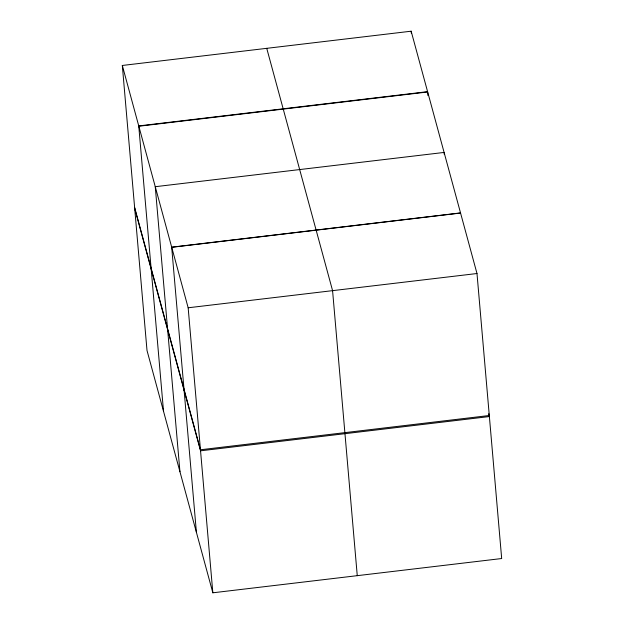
<?xml version="1.0" encoding="UTF-8"?>
<svg xmlns="http://www.w3.org/2000/svg" width="624" height="624" viewBox="0 0 624 624"><rect width="100%" height="100%" fill="white"/><g stroke="black" fill="none" stroke-linecap="round" stroke-linejoin="round"><path stroke-width="0.94" d="M163.433 410.943L147.007 350.477L122.32 65.465L411.161 31.2L427.588 91.666L427.924 95.527M122.32 65.465L138.746 125.923L427.588 91.666M171.686 247.166L460.528 212.901L427.674 91.978L138.832 126.243L171.686 247.166L196.412 532.334L212.839 592.8L501.68 558.535L476.993 273.523L460.567 213.057L171.733 247.322L188.159 307.78L212.839 592.8M188.159 307.78L476.993 273.523M488.787 413.65L489.294 415.506L200.452 449.771L184.025 389.306M488.881 414.687L489.388 416.551L200.546 450.817L184.119 390.351M266.737 48.329L283.163 108.794M283.249 109.106L316.103 230.03M316.15 230.194L332.576 290.651L357.263 575.671M134.612 207.449L151.039 267.914M151.125 268.226L183.986 389.15M134.706 208.494L151.133 268.952M151.219 269.272L184.072 390.195M196.373 532.178L163.519 411.255L138.746 125.923M444.265 154.37L444.101 152.435L155.259 186.701L179.946 471.721M411.161 31.2L411.325 33.134"/></g></svg>
